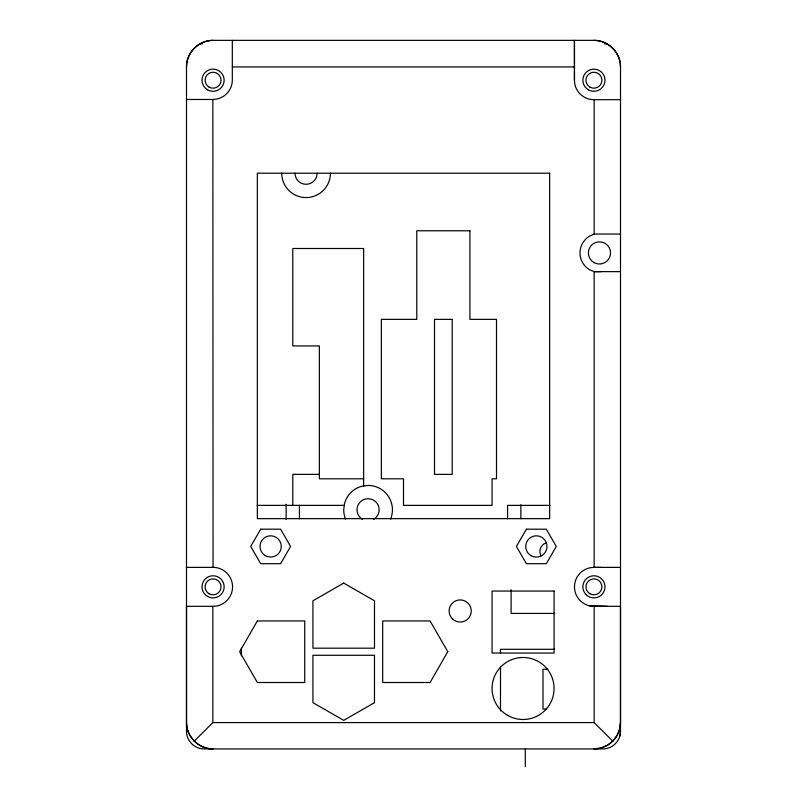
<?xml version="1.0" encoding="UTF-8"?>
<svg xmlns="http://www.w3.org/2000/svg" width="807" height="807" viewBox="0 0 807 807"><rect width="100%" height="100%" fill="white"/><g stroke="black" fill="none" stroke-linecap="round" stroke-linejoin="round"><path stroke-width="1.21" d="M186.498 722.366A26.57 26.57 0 0 0 213.068 748.936C198.835 748.967 186.387 736.64 186.498 722.366L186.498 606.309L213.068 606.329A19.489 19.489 0 0 0 232.557 586.85A19.489 19.489 0 0 0 213.068 567.361L186.498 567.392M594.154 606.299L620.502 606.299L620.502 722.366L619.605 729.246L616.962 735.651L612.785 741.159L594.154 722.588L594.154 606.299A19.459 19.459 0 0 1 574.473 587.072A19.459 19.459 0 0 1 593.7 567.392L600.973 567.392M594.154 567.392L594.154 271.646L589.725 269.8A19.489 19.489 0 0 1 589.725 236.058L594.154 234.04L620.502 234.04M620.502 731.223A17.714 17.714 0 0 1 602.789 748.936L204.211 748.936A17.714 17.714 0 0 1 186.498 731.223L186.498 66.931C186.407 52.707 198.845 40.269 213.068 40.36L593.932 40.36C608.155 40.269 620.593 52.707 620.502 66.931L620.502 731.223L619.897 735.802M574.473 79.984L574.443 40.36L574.443 80.216A19.489 19.489 0 0 0 593.932 99.695L620.502 99.665M194.215 741.179L212.846 722.588L594.154 722.588M612.785 741.159L607.217 745.365L600.812 748.008L593.932 748.936A26.57 26.57 0 0 0 620.502 722.366M213.068 567.361L212.846 99.473A19.489 19.489 0 0 0 232.325 79.984L232.325 40.36M607.328 606.299L589.11 605.704M199.783 43.911L202.285 43.911M604.695 43.911L607.217 43.911M232.325 66.931L574.473 66.931M186.498 99.473L212.846 99.473M600.973 271.646L594.154 271.646L620.502 271.646M319.36 474.365L292.78 474.365L292.78 505.364M363.644 478.793L319.36 478.793L319.36 345.931L292.78 345.931L292.78 248.506L363.644 248.506L363.644 486.016M257.14 505.364L344.296 505.364M549.86 505.364L507.573 505.364L507.573 518.8M593.7 567.392L620.502 567.392M554.742 613.421L511.113 613.421L511.113 589.705M554.54 649.292L500.491 649.292L500.491 653.075M547.892 669.225L543 669.225L543 709.081L546.662 709.081M594.154 99.665L594.154 234.04M525.286 748.936L525.286 766.65M520.858 504.819L520.858 518.679M500.491 666.925L500.491 711.028M299.427 505.364L299.427 518.8M286.142 504.284L286.142 519.365M241.414 648.213L241.414 655.869M212.846 606.299L212.846 722.588M186.498 66.931A26.57 26.57 0 0 1 213.068 40.36M593.932 40.36A26.57 26.57 0 0 1 620.502 66.931M317.141 173.212A11.076 11.076 0 0 1 306.075 184.289A11.076 11.076 0 0 1 294.999 173.212M362.535 519.375A11.076 11.076 0 0 1 359.589 502.67A11.076 11.076 0 0 1 376.556 502.67A11.076 11.076 0 0 1 373.611 519.375M330.426 173.212A24.361 24.361 0 0 1 306.075 197.574A24.361 24.361 0 0 1 281.714 173.212M390.578 519.113A24.361 24.361 0 0 0 368.073 485.431L361.768 486.258A24.361 24.361 0 0 0 344.539 503.487L343.711 509.792A24.361 24.361 0 0 0 345.567 519.113M541.083 555.852A8.857 8.857 0 0 1 546.47 542.859M257.352 620.946L239.639 651.723L257.352 682.51L304.743 682.51L304.743 620.946L257.352 620.946M447.784 651.723L430.07 682.51L382.689 682.51L382.689 620.946L430.07 620.946L447.784 651.723M260.681 529.19L250.715 546.45L260.681 563.7L280.604 563.7L290.57 546.45L280.604 529.19L260.681 529.19M526.396 529.19L516.43 546.45L526.396 563.7L546.319 563.7L556.285 546.45L546.319 529.19L526.396 529.19M343.711 583.088L312.934 600.801L312.934 648.182L374.488 648.182L374.488 600.801L343.711 583.088M374.488 702.655L343.711 720.369L312.934 702.655L312.934 655.274L374.488 655.274L374.488 702.655M549.648 173.212L257.352 173.212L257.352 518.649L549.648 518.649L549.648 173.212M469.926 230.782L416.785 230.782L416.785 319.36L381.358 319.36L381.358 478.793L403.5 478.793L403.5 505.364L492.068 505.364L492.068 478.793L496.497 478.793L496.497 319.36L469.926 319.36L469.926 230.782M452.213 319.36L434.499 319.36L434.499 474.365L452.213 474.365L452.213 319.36M554.076 591.057L492.068 591.057L492.068 653.055L554.076 653.055L554.076 591.057M588.394 89.799A11.076 11.076 0 0 0 604.998 80.216A11.076 11.076 0 0 0 588.394 70.623A11.076 11.076 0 0 0 588.394 89.799M207.53 89.799A11.076 11.076 0 0 0 224.144 80.216A11.076 11.076 0 0 0 207.53 70.623A11.076 11.076 0 0 0 207.53 89.799M265.332 555.65A10.632 10.632 0 0 0 281.27 546.45A10.632 10.632 0 0 0 265.332 537.24A10.632 10.632 0 0 0 265.332 555.65M531.046 555.65A10.632 10.632 0 0 0 546.985 546.45A10.632 10.632 0 0 0 531.046 537.24A10.632 10.632 0 0 0 531.046 555.65M207.53 596.434A11.076 11.076 0 0 0 224.144 586.85A11.076 11.076 0 0 0 207.53 577.257A11.076 11.076 0 0 0 207.53 596.434M586.104 594.678A11.076 11.076 0 0 0 604.625 589.715A11.076 11.076 0 0 0 591.067 576.158A11.076 11.076 0 0 0 586.104 594.678M452.354 618.808A11.076 11.076 0 0 0 470.874 613.845A11.076 11.076 0 0 0 457.317 600.287A11.076 11.076 0 0 0 452.354 618.808M507.573 715.335A30.999 30.999 0 0 0 554.076 688.482A30.999 30.999 0 0 0 507.573 661.639A30.999 30.999 0 0 0 507.573 715.335M593.932 262.517A11.076 11.076 0 0 0 610.536 252.934A11.076 11.076 0 0 0 593.932 243.341A11.076 11.076 0 0 0 593.932 262.517M589.947 87.116A7.969 7.969 0 0 0 601.901 80.216A7.969 7.969 0 0 0 589.947 73.306A7.969 7.969 0 0 0 589.947 87.116M209.084 87.116A7.969 7.969 0 0 0 221.037 80.216A7.969 7.969 0 0 0 209.084 73.306A7.969 7.969 0 0 0 209.084 87.116M589.947 593.75A7.969 7.969 0 0 0 601.901 586.85A7.969 7.969 0 0 0 589.947 579.94A7.969 7.969 0 0 0 589.947 593.75M209.084 593.75A7.969 7.969 0 0 0 221.037 586.85A7.969 7.969 0 0 0 209.084 579.94A7.969 7.969 0 0 0 209.084 593.75"/></g></svg>
